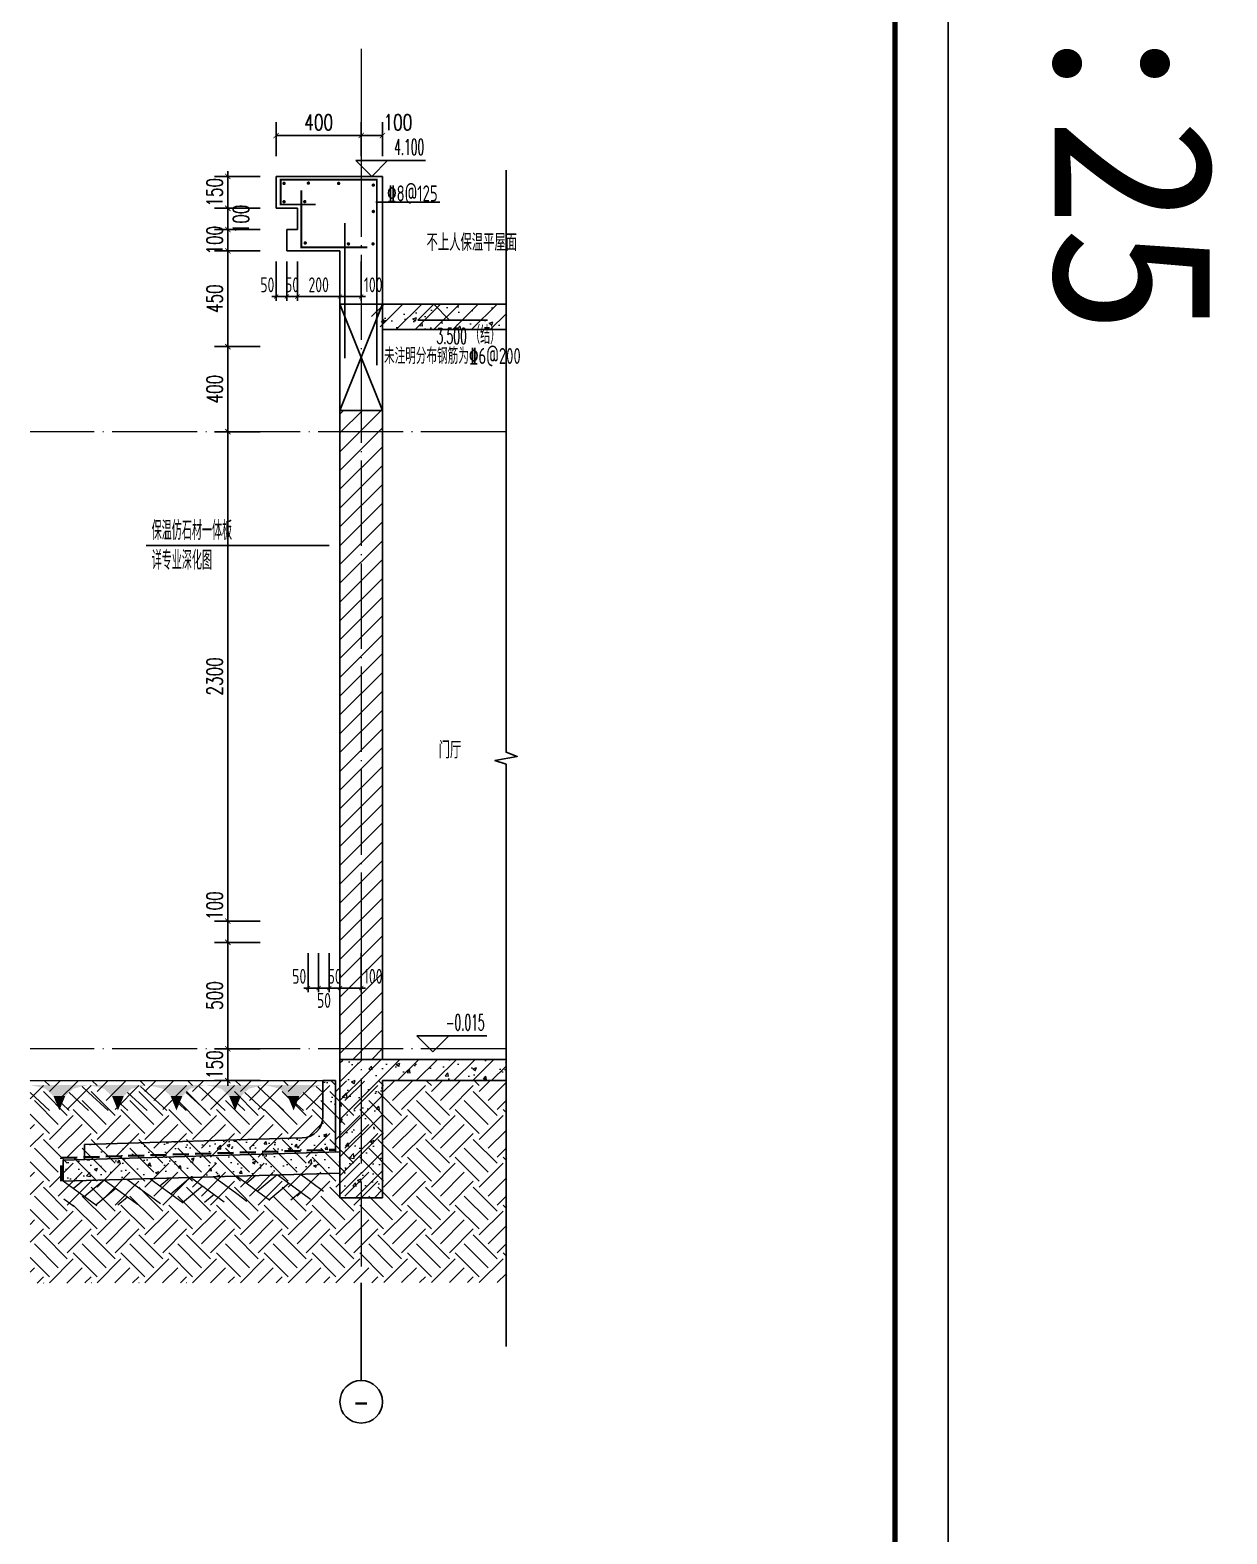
# Model space of a CAD drawing. Extents: x -668857 to 143095, y -247466 to 228182.
# Drawn here: x 137469 to 143095, y 162343 to 169411 of the extents above; entities that cross this region are included whole.
import ezdxf
from ezdxf.enums import TextEntityAlignment as Align

# ---------------------------------------------------------------- set-up
doc = ezdxf.new("R2010")
doc.units = 0
doc.header["$LTSCALE"] = 1000
doc.linetypes.add('DASH', pattern=[0.35, 0.25, -0.1])
doc.linetypes.add('DOTE', pattern=[2.42, 2, -0.2, 0.02, -0.2])
doc.layers.get('0').update_dxf_attribs({"linetype": 'CONTINUOUS'})
doc.layers.get('DEFPOINTS').update_dxf_attribs({"linetype": 'CONTINUOUS'})
for name, color, linetype in [('A-AXIS_TEXT', 7, 'CONTINUOUS'), ('AXIS', 3, 'CONTINUOUS'), ('COLUMN', 4, 'CONTINUOUS'), ('DIM', 2, 'CONTINUOUS'), ('DIM_ELEV', 3, 'CONTINUOUS'), ('DIM_IDEN', 67, 'CONTINUOUS'), ('DIM_SYMB', 3, 'CONTINUOUS'), ('PUB_DIM', 3, 'CONTINUOUS'), ('PUB_TEXT', 2, 'CONTINUOUS'), ('REIN', 6, 'CONTINUOUS'), ('S-大样-砼线', 7, 'CONTINUOUS'), ('S-引出线', 40, 'CONTINUOUS'), ('TEXT', 2, 'CONTINUOUS'), ('WALL', 5, 'CONTINUOUS'), ('yichutu', 7, 'CONTINUOUS')]:
    doc.layers.add(name, color=color, linetype=linetype)
for name, color, linetype, lineweight in [('AXIS_TEXT', 7, 'CONTINUOUS', 20), ('DOTE', 19, 'DOTE', 9), ('PUB_HATCH', 8, 'CONTINUOUS', 9), ('图框', 9, 'CONTINUOUS', 18), ('填充', 251, 'CONTINUOUS', 5), ('立面-中轮廓线', 30, 'CONTINUOUS', 35), ('粉刷', 251, 'CONTINUOUS', 9)]:
    doc.layers.add(name, color=color, linetype=linetype, lineweight=lineweight)
doc.styles.add('_TCH_AXIS', font='COMPLEX', dxfattribs={"bigfont": 'GBCBIG'})
doc.styles.add('_TCH_DIM', font='SIMPLEX.shx', dxfattribs={"width": 0.7, "bigfont": 'GBCBIG.shx'})
doc.styles.add('_TCH_DIM_T3', font='SIMPLEX', dxfattribs={"width": 0.705882, "bigfont": 'GBCBIG'})
doc.styles.add('_TCH_LABEL', font='simhei.ttf')
doc.styles.add('COMPLEX', font='COMPLEX')
doc.styles.add('DIM_FONT_T3', font='SIMPLEX', dxfattribs={"width": 0.705882, "bigfont": 'GBCBIG'})
doc.styles.add('TSSD_DIMENSION', font='Tssdeng.shx', dxfattribs={"width": 0.7, "bigfont": 'tssdchn.shx'})
doc.styles.add('TSSD_REIN', font='tssdeng.shx', dxfattribs={"width": 0.7, "height": 300, "bigfont": 'tssdchn.shx'})
doc.dimstyles.new('_TCH_ARCH&&25', dxfattribs={"dimtxt": 74.375, "dimasz": 25, "dimexe": 62.5, "dimexo": 75, "dimgap": 25, "dimtad": 1, "dimdec": 0, "dimzin": 0, "dimdsep": 46, "dimtxsty": '_TCH_DIM_T3', "dimblk": 'ARCHTICK', "dimcen": 0.09, "dimclrt": 7, "dimazin": 0, "dimtfac": 1, "dimtdec": 0, "dimtix": 1, "dimtmove": 2, "dimatfit": 3, "dimldrblk": 'ARCHTICK', "dimfxl": 0, "dimtolj": 1, "dimtzin": 0, "dimarcsym": 0})
doc.dimstyles.new('TSSD_20_20', dxfattribs={"dimtxt": 60, "dimasz": 20, "dimexe": 20, "dimexo": 50, "dimgap": 20, "dimtad": 1, "dimdec": 0, "dimzin": 0, "dimdsep": 46, "dimtxsty": 'TSSD_DIMENSION', "dimblk": 'ARCHTICK', "dimblk1": 'ARCHTICK', "dimblk2": 'ARCHTICK', "dimcen": 0, "dimdle": 20, "dimclrt": 7, "dimadec": 0, "dimazin": 0, "dimtfac": 1, "dimtdec": 0, "dimtix": 1, "dimtmove": 2, "dimatfit": 3, "dimfxl": 0, "dimtolj": 1, "dimtzin": 0, "dimarcsym": 0})
pattern_1 = [(50, (28072.99, 249033.25), (143.452037, -12.550427), [15, -165]), (355, (28072.99, 249033.25), (-27.750267, 150.438427), [12, -132]), (100.4514, (28084.94, 249032.2), (115.701876, 137.88791), [12.74804, -140.22842]), (46.1842, (28072.99, 249073.25), (213.44821, -33.1038), [22.5, -247.5]), (96.6356, (28090.77, 249070.5), (186.93254, 194.82357), [19.12206, -210.3426]), (351.1842, (28072.99, 249073.25), (186.93239, 194.82372), [18, -198]), (21, (28092.99, 249063.25), (119.38141, -80.52378), [15, -165]), (326, (28092.99, 249063.25), (48.663066, 145.03001), [12, -132]), (71.4514, (28102.93, 249056.54), (168.044526, 64.5061), [12.74804, -140.22842]), (37.5, (28072.986, 249033.25), (2.431971, 66.578771), [0, -130.4, 0, -134, 0, -132.5]), (7.5, (28072.986, 249033.25), (52.613907, 78.882342), [0, -76.4, 0, -127.4, 0, -50.5]), (327.5, (28028.386, 249033.25), (106.764487, -4.510974), [0, -50, 0, -156, 0, -207]), (317.5, (28008.39, 249033.25), (116.637234, 20.020996), [0, -65, 0, -103.6, 0, -147])]
pattern_2 = [(45, (-956095.346, 321026.26), (-44.194174, 44.194174), []), (50, (-956095.35, 321026.26), (179.315046, -15.688034), [18.75, -206.25]), (355, (-956095.35, 321026.26), (-34.687833, 188.048033), [15, -165]), (100.4514, (-956080.4, 321024.95), (144.627345, 172.359886), [15.935047, -175.285528]), (46.1842, (-956095.35, 321076.26), (266.81026, -41.379754), [28.125, -309.375]), (96.6356, (-956073.1, 321072.8), (233.665676, 243.52947), [23.90257, -262.92825]), (351.1842, (-956095.35, 321076.26), (233.665486, 243.52965), [22.5, -247.5]), (21, (-956070.35, 321063.76), (149.226763, -100.654723), [18.75, -206.25]), (326, (-956070.35, 321063.76), (60.828833, 181.28751), [15, -165]), (71.4514, (-956057.91, 321055.37), (210.055657, 80.632624), [15.935047, -175.285528]), (37.5, (-956095.346, 321026.26), (3.039964, 83.2234635), [0, -163, 0, -167.5, 0, -165.625]), (7.5, (-956095.35, 321026.26), (65.7673844, 98.602928), [0, -95.5, 0, -159.25, 0, -63.125]), (327.5, (-956151.096, 321026.26), (133.455609, -5.638718), [0, -62.5, 0, -195, 0, -258.75]), (317.5, (-956176.1, 321026.26), (145.796542, 25.026246), [0, -81.25, 0, -129.5, 0, -183.75])]

# ---------------------------------------------------------------- blocks, each defined once
blk = doc.blocks.new('GFDDDDRG')
at = {"layer": '图框'}
blk.add_lwpolyline([(923310, -107437), (923310, -159999), (893610, -159999), (893610, -107437)], close=True, dxfattribs=at)
blk.add_lwpolyline([(923310, -107437), (923310, -159999), (893610, -159999), (893610, -107437)], close=True, dxfattribs=at)
at = {"layer": '图框', "const_width": 50}
blk.add_lwpolyline([(894110, -159499), (922810, -159499), (922810, -108687), (894110, -108687)], close=True, dxfattribs=at)
blk = doc.blocks.new('yct-1051-594-26275-14850-25-1002.0')
at = {"layer": 'yichutu', "color": 7}
blk.add_lwpolyline([(0, 0), (0, 14850), (26275, 14850), (26275, 0)], close=True, dxfattribs=at)
at = {"layer": 'yichutu', "color": 7, "style": '_TCH_LABEL'}
blk.add_text('A1+1/4 1:25', height=750, dxfattribs=at).set_placement((0, 15350))
blk = doc.blocks.new('$LINEPAT$素土夯实')
at = {"color": 0}
for p, q in [((0, -210), (210, 0)), ((120, -300), (420, 0)), ((420, 0), (608, -188)), ((495, -300), (795, 0)), ((615, 0), (705, -90)), ((315, -105), (502, -293)), ((210, -210), (300, -300)), ((705, -300), (795, -210))]:
    blk.add_line(p, q, dxfattribs=at)
blk = doc.blocks.new('$LinePat$自然土壤')
at = {"color": 0}
for p, q in [((0, -90), (71, -19)), ((0, -300), (211, -89)), ((420, -300), (630, -90)), ((210, -300), (286, -224))]:
    blk.add_line(p, q, dxfattribs=at)
for points in [[(0, 0), (630, 0), (168, -45), (462, -45)], [(168, -45), (462, -45), (252, -132), (378, -132)], [(252, -132), (378, -132), (315, -300)]]:
    blk.add_solid(points, dxfattribs=at)
blk = doc.blocks.new('sanshui')
at = {"layer": '粉刷'}
h = blk.add_hatch(dxfattribs=at)
h.set_pattern_fill('混凝土', color=256, scale=20)
h.set_pattern_definition(pattern_1)
edge = h.paths.add_edge_path()
edge.add_line((346317.8, 427329.6), (346257.8, 427329.6))
edge.add_line((346257.8, 427329.6), (346257.8, 427160.3))
edge.add_arc((346157.8, 427160.3), 100, 271.71836, 360, ccw=False)
edge.add_line((346160.8, 427060.3), (345137.8, 427029.6))
edge.add_line((345137.8, 427029.6), (345137.8, 426969.6))
edge.add_line((345137.8, 426969.6), (346317.8, 427005))
edge.add_line((346317.8, 427005), (346317.8, 427329.6))
h = blk.add_hatch(dxfattribs=at)
h.set_pattern_fill('混凝土', color=256, scale=20)
h.set_pattern_definition(pattern_1)
h.paths.add_polyline_path([(346337.8, 426895.6), (346337.8, 426995.6), (345037.8, 426956.6), (345037.8, 426856.6)])
at = {"layer": 'COLUMN'}
for p, q in [((346257.8, 427329.6), (346317.8, 427329.6)), ((346257.8, 427160.3), (346257.8, 427329.6)), ((346317.8, 426995), (346317.8, 427329.6)), ((346160.8, 427060.3), (345137.8, 427029.6)), ((346338.1, 426995.6), (345037.8, 426956.6)), ((345137.8, 426959.6), (345137.8, 427029.6)), ((345037.8, 426856.6), (345037.8, 426956.6)), ((346338.1, 426895.6), (345037.8, 426856.6))]:
    blk.add_line(p, q, dxfattribs=at)
blk.add_arc((346157.8, 427160.3), 100, 271.71836, 0, dxfattribs=at)
at = {"layer": '立面-中轮廓线', "linetype": 'DASH', "ltscale": 0.3}
blk.add_lwpolyline([(345027.8, 426856.6), (345027.8, 426966.3), (346317.8, 427005)], dxfattribs=at)
at = {"layer": '粉刷'}
blk.add_line((344881.5, 427329.6), (346257.8, 427329.6), dxfattribs=at)
at = {"layer": '粉刷', "yscale": 0.4, "zscale": 0.4}
for name, p, xscale, rotation in [('$LinePat$自然土壤', (345156.8, 427309.6), -0.4369306507241237, 359.9999999999903), ('$LinePat$自然土壤', (345432, 427309.6), -0.4369306507241237, 359.9999999999903), ('$LinePat$自然土壤', (345707.3, 427309.6), -0.4369306507241237, 359.9999999999903), ('$LinePat$自然土壤', (345982.6, 427309.6), -0.4369306507241237, 359.9999999999903), ('$LinePat$自然土壤', (346257.8, 427309.6), -0.4369306507241237, 359.9999999999903), ('$LINEPAT$素土夯实', (345444.5, 426868.8), -0.5117605352322558, 1.718358001643932), ('$LINEPAT$素土夯实', (345851.2, 426881), -0.5117605352322558, 1.718358001643932), ('$LINEPAT$素土夯实', (346257.8, 426893.2), -0.5117605352322558, 1.718358001643932)]:
    blk.add_blockref(name, p, dxfattribs=dict(at, xscale=xscale, rotation=rotation))
blk = doc.blocks.new('_ArchTick')
at = {"color": 0, "linetype": 'ByBlock', "const_width": 0.15}
blk.add_lwpolyline([(-0.5, -0.5), (0.5, 0.5)], dxfattribs=at)
blk = doc.blocks.new('*D2198')
at = {"layer": 'DEFPOINTS', "color": 0}
for p in [(138776, 165123.7), (138826, 165123.7), (138826, 164909.1)]:
    blk.add_point(p, dxfattribs=at)
at = {"layer": 'DIM', "color": 0, "lineweight": -2}
for p, q in [((138776, 165073.7), (138776, 164889.1)), ((138826, 165073.7), (138826, 164889.1)), ((138756, 164909.1), (138846, 164909.1))]:
    blk.add_line(p, q, dxfattribs=at)
at = {"layer": 'DIM', "color": 0, "lineweight": -2, "xscale": 20, "yscale": 20, "zscale": 20, "rotation": 180}
blk.add_blockref('_ArchTick', (138776, 164909.1), dxfattribs=at)
at = {"layer": 'DIM', "color": 0, "lineweight": -2, "xscale": 20, "yscale": 20, "zscale": 20}
blk.add_blockref('_ArchTick', (138826, 164909.1), dxfattribs=at)
at = {"layer": 'DIM', "color": 7, "insert": (138734.6, 164964.1), "char_height": 70, "attachment_point": 5, "style": 'TSSD_DIMENSION'}
blk.add_mtext('\\A1;50', dxfattribs=at)
blk = doc.blocks.new('*D2199')
at = {"layer": 'DEFPOINTS', "color": 0}
for p in [(138826, 165123.7), (138876, 165123.7), (138876, 164909.1)]:
    blk.add_point(p, dxfattribs=at)
at = {"layer": 'DIM', "color": 0, "lineweight": -2}
for p, q in [((138826, 165073.7), (138826, 164889.1)), ((138876, 165073.7), (138876, 164889.1)), ((138806, 164909.1), (138896, 164909.1))]:
    blk.add_line(p, q, dxfattribs=at)
at = {"layer": 'DIM', "color": 0, "lineweight": -2, "xscale": 20, "yscale": 20, "zscale": 20, "rotation": 180}
blk.add_blockref('_ArchTick', (138826, 164909.1), dxfattribs=at)
at = {"layer": 'DIM', "color": 0, "lineweight": -2, "xscale": 20, "yscale": 20, "zscale": 20}
blk.add_blockref('_ArchTick', (138876, 164909.1), dxfattribs=at)
at = {"layer": 'DIM', "color": 7, "insert": (138851, 164850.8), "char_height": 70, "attachment_point": 5, "style": 'TSSD_DIMENSION'}
blk.add_mtext('\\A1;50', dxfattribs=at)
blk = doc.blocks.new('*D2200')
at = {"layer": 'DEFPOINTS', "color": 0}
for p in [(138876, 165123.7), (138926.1, 165123.7), (138926.1, 164909.1)]:
    blk.add_point(p, dxfattribs=at)
at = {"layer": 'DIM', "color": 0, "lineweight": -2}
for p, q in [((138876, 165073.7), (138876, 164889.1)), ((138926.1, 165073.7), (138926.1, 164889.1)), ((138876, 164909.1), (138856, 164909.1)), ((138876, 164909.1), (138926.1, 164909.1)), ((138926.1, 164909.1), (138946.1, 164909.1))]:
    blk.add_line(p, q, dxfattribs=at)
at = {"layer": 'DIM', "color": 0, "lineweight": -2, "xscale": 20, "yscale": 20, "zscale": 20}
blk.add_blockref('_ArchTick', (138876, 164909.1), dxfattribs=at)
at = {"layer": 'DIM', "color": 0, "lineweight": -2, "xscale": 20, "yscale": 20, "zscale": 20, "rotation": 180}
blk.add_blockref('_ArchTick', (138926.1, 164909.1), dxfattribs=at)
at = {"layer": 'DIM', "color": 7, "insert": (138901.1, 164964.1), "char_height": 70, "attachment_point": 5, "style": 'TSSD_DIMENSION'}
blk.add_mtext('\\A1;50', dxfattribs=at)
blk = doc.blocks.new('*D2201')
at = {"layer": 'DEFPOINTS', "color": 0}
for p in [(138926.1, 165123.7), (139026.1, 165123.7), (139026.1, 164909.1)]:
    blk.add_point(p, dxfattribs=at)
at = {"layer": 'DIM', "color": 0, "lineweight": -2}
for p, q in [((138926.1, 165073.7), (138926.1, 164889.1)), ((139026.1, 165073.7), (139026.1, 164889.1)), ((138906.1, 164909.1), (139046.1, 164909.1))]:
    blk.add_line(p, q, dxfattribs=at)
at = {"layer": 'DIM', "color": 0, "lineweight": -2, "xscale": 20, "yscale": 20, "zscale": 20, "rotation": 180}
blk.add_blockref('_ArchTick', (138926.1, 164909.1), dxfattribs=at)
at = {"layer": 'DIM', "color": 0, "lineweight": -2, "xscale": 20, "yscale": 20, "zscale": 20}
blk.add_blockref('_ArchTick', (139026.1, 164909.1), dxfattribs=at)
at = {"layer": 'DIM', "color": 7, "insert": (139082.5, 164964.1), "char_height": 70, "attachment_point": 5, "style": 'TSSD_DIMENSION'}
blk.add_mtext('\\A1;100', dxfattribs=at)
blk = doc.blocks.new('*D2202')
at = {"layer": 'DEFPOINTS', "color": 0}
for p in [(138399, 164623.7), (138626, 164623.7), (138626, 164473.7)]:
    blk.add_point(p, dxfattribs=at)
at = {"layer": 'PUB_DIM', "color": 0, "lineweight": -2}
for p, q in [((138551, 164623.7), (138336.5, 164623.7)), ((138399, 164623.7), (138399, 164648.7)), ((138399, 164473.7), (138399, 164623.7)), ((138551, 164473.7), (138336.5, 164473.7)), ((138399, 164473.7), (138399, 164448.7))]:
    blk.add_line(p, q, dxfattribs=at)
at = {"layer": 'PUB_DIM', "color": 0, "lineweight": -2, "xscale": 25, "yscale": 25, "zscale": 25}
for p, rotation in [((138399, 164623.7), 270), ((138399, 164473.7), 90)]:
    blk.add_blockref('_ArchTick', p, dxfattribs=dict(at, rotation=rotation))
at = {"layer": 'PUB_DIM', "color": 7, "insert": (138336.8, 164548.7), "char_height": 74.38, "attachment_point": 5, "rotation": 90, "style": '_TCH_DIM_T3'}
blk.add_mtext('\\A1;150', dxfattribs=at)
blk = doc.blocks.new('*D2203')
at = {"layer": 'DEFPOINTS', "color": 0}
for p in [(138399, 165123.7), (138626, 165123.7), (138626, 164623.7)]:
    blk.add_point(p, dxfattribs=at)
at = {"layer": 'PUB_DIM', "color": 0, "lineweight": -2}
for p, q in [((138551, 165123.7), (138336.5, 165123.7)), ((138399, 164623.7), (138399, 165123.7)), ((138551, 164623.7), (138336.5, 164623.7))]:
    blk.add_line(p, q, dxfattribs=at)
at = {"layer": 'PUB_DIM', "color": 0, "lineweight": -2, "xscale": 25, "yscale": 25, "zscale": 25}
for p, rotation in [((138399, 165123.7), 90), ((138399, 164623.7), 270)]:
    blk.add_blockref('_ArchTick', p, dxfattribs=dict(at, rotation=rotation))
at = {"layer": 'PUB_DIM', "color": 7, "insert": (138336.8, 164873.7), "char_height": 74.38, "attachment_point": 5, "rotation": 90, "style": '_TCH_DIM_T3'}
blk.add_mtext('\\A1;500', dxfattribs=at)
blk = doc.blocks.new('*D2204')
at = {"layer": 'DEFPOINTS', "color": 0}
for p in [(138399, 165223.6), (138626, 165223.6), (138626, 165123.7)]:
    blk.add_point(p, dxfattribs=at)
at = {"layer": 'PUB_DIM', "color": 0, "lineweight": -2}
for p, q in [((138551, 165223.6), (138336.5, 165223.6)), ((138399, 165123.7), (138399, 165223.6)), ((138551, 165123.7), (138336.5, 165123.7))]:
    blk.add_line(p, q, dxfattribs=at)
at = {"layer": 'PUB_DIM', "color": 0, "lineweight": -2, "xscale": 25, "yscale": 25, "zscale": 25}
for p, rotation in [((138399, 165223.6), 90), ((138399, 165123.7), 270)]:
    blk.add_blockref('_ArchTick', p, dxfattribs=dict(at, rotation=rotation))
at = {"layer": 'PUB_DIM', "color": 7, "insert": (138336.8, 165296), "char_height": 74.38, "attachment_point": 5, "rotation": 90, "style": '_TCH_DIM_T3'}
blk.add_mtext('\\A1;100', dxfattribs=at)
blk = doc.blocks.new('*D2205')
at = {"layer": 'DEFPOINTS', "color": 0}
for p in [(138399, 167523.7), (138626, 167523.7), (138626, 165223.6)]:
    blk.add_point(p, dxfattribs=at)
at = {"layer": 'PUB_DIM', "color": 0, "lineweight": -2}
for p, q in [((138551, 167523.7), (138336.5, 167523.7)), ((138399, 165223.6), (138399, 167523.7)), ((138551, 165223.6), (138336.5, 165223.6))]:
    blk.add_line(p, q, dxfattribs=at)
at = {"layer": 'PUB_DIM', "color": 0, "lineweight": -2, "xscale": 25, "yscale": 25, "zscale": 25}
for p, rotation in [((138399, 167523.7), 90), ((138399, 165223.6), 270)]:
    blk.add_blockref('_ArchTick', p, dxfattribs=dict(at, rotation=rotation))
at = {"layer": 'PUB_DIM', "color": 7, "insert": (138336.8, 166373.6), "char_height": 74.38, "attachment_point": 5, "rotation": 90, "style": '_TCH_DIM_T3'}
blk.add_mtext('\\A1;2300', dxfattribs=at)
blk = doc.blocks.new('*D2206')
at = {"layer": 'DEFPOINTS', "color": 0}
for p in [(138399, 167923.7), (138626, 167923.7), (138626, 167523.7)]:
    blk.add_point(p, dxfattribs=at)
at = {"layer": 'PUB_DIM', "color": 0, "lineweight": -2}
for p, q in [((138551, 167923.7), (138336.5, 167923.7)), ((138399, 167523.7), (138399, 167923.7)), ((138551, 167523.7), (138336.5, 167523.7))]:
    blk.add_line(p, q, dxfattribs=at)
at = {"layer": 'PUB_DIM', "color": 0, "lineweight": -2, "xscale": 25, "yscale": 25, "zscale": 25}
for p, rotation in [((138399, 167923.7), 90), ((138399, 167523.7), 270)]:
    blk.add_blockref('_ArchTick', p, dxfattribs=dict(at, rotation=rotation))
at = {"layer": 'PUB_DIM', "color": 7, "insert": (138336.8, 167723.7), "char_height": 74.38, "attachment_point": 5, "rotation": 90, "style": '_TCH_DIM_T3'}
blk.add_mtext('\\A1;400', dxfattribs=at)
blk = doc.blocks.new('*D2207')
at = {"layer": 'DEFPOINTS', "color": 0}
for p in [(138399, 168373.7), (138626, 168373.7), (138626, 167923.7)]:
    blk.add_point(p, dxfattribs=at)
at = {"layer": 'PUB_DIM', "color": 0, "lineweight": -2}
for p, q in [((138551, 168373.7), (138336.5, 168373.7)), ((138399, 167923.7), (138399, 168373.7)), ((138551, 167923.7), (138336.5, 167923.7))]:
    blk.add_line(p, q, dxfattribs=at)
at = {"layer": 'PUB_DIM', "color": 0, "lineweight": -2, "xscale": 25, "yscale": 25, "zscale": 25}
for p, rotation in [((138399, 168373.7), 90), ((138399, 167923.7), 270)]:
    blk.add_blockref('_ArchTick', p, dxfattribs=dict(at, rotation=rotation))
at = {"layer": 'PUB_DIM', "color": 7, "insert": (138336.8, 168148.7), "char_height": 74.38, "attachment_point": 5, "rotation": 90, "style": '_TCH_DIM_T3'}
blk.add_mtext('\\A1;450', dxfattribs=at)
blk = doc.blocks.new('*D2208')
at = {"layer": 'DEFPOINTS', "color": 0}
for p in [(138399, 168473.7), (138626, 168473.7), (138626, 168373.7)]:
    blk.add_point(p, dxfattribs=at)
at = {"layer": 'PUB_DIM', "color": 0, "lineweight": -2}
for p, q in [((138551, 168473.7), (138336.5, 168473.7)), ((138399, 168473.7), (138399, 168498.7)), ((138399, 168373.7), (138399, 168473.7)), ((138551, 168373.7), (138336.5, 168373.7)), ((138399, 168373.7), (138399, 168348.7))]:
    blk.add_line(p, q, dxfattribs=at)
at = {"layer": 'PUB_DIM', "color": 0, "lineweight": -2, "xscale": 25, "yscale": 25, "zscale": 25}
for p, rotation in [((138399, 168473.7), 270), ((138399, 168373.7), 90)]:
    blk.add_blockref('_ArchTick', p, dxfattribs=dict(at, rotation=rotation))
at = {"layer": 'PUB_DIM', "color": 7, "insert": (138336.8, 168423.7), "char_height": 74.38, "attachment_point": 5, "rotation": 90, "style": '_TCH_DIM_T3'}
blk.add_mtext('\\A1;100', dxfattribs=at)
blk = doc.blocks.new('*D2209')
at = {"layer": 'DEFPOINTS', "color": 0}
for p in [(138399, 168573.7), (138626, 168573.7), (138626, 168473.7)]:
    blk.add_point(p, dxfattribs=at)
at = {"layer": 'PUB_DIM', "color": 0, "lineweight": -2}
for p, q in [((138551, 168573.7), (138336.5, 168573.7)), ((138399, 168473.7), (138399, 168573.7)), ((138551, 168473.7), (138336.5, 168473.7))]:
    blk.add_line(p, q, dxfattribs=at)
at = {"layer": 'PUB_DIM', "color": 0, "lineweight": -2, "xscale": 25, "yscale": 25, "zscale": 25}
for p, rotation in [((138399, 168573.7), 90), ((138399, 168473.7), 270)]:
    blk.add_blockref('_ArchTick', p, dxfattribs=dict(at, rotation=rotation))
at = {"layer": 'PUB_DIM', "color": 7, "insert": (138461, 168523.7), "char_height": 74.38, "attachment_point": 5, "rotation": 90, "style": '_TCH_DIM_T3'}
blk.add_mtext('\\A1;100', dxfattribs=at)
blk = doc.blocks.new('*D2210')
at = {"layer": 'DEFPOINTS', "color": 0}
for p in [(138399, 168723.7), (138626, 168723.7), (138626, 168573.7)]:
    blk.add_point(p, dxfattribs=at)
at = {"layer": 'PUB_DIM', "color": 0, "lineweight": -2}
for p, q in [((138551, 168723.7), (138336.5, 168723.7)), ((138399, 168723.7), (138399, 168748.7)), ((138399, 168573.7), (138399, 168723.7)), ((138551, 168573.7), (138336.5, 168573.7)), ((138399, 168573.7), (138399, 168548.7))]:
    blk.add_line(p, q, dxfattribs=at)
at = {"layer": 'PUB_DIM', "color": 0, "lineweight": -2, "xscale": 25, "yscale": 25, "zscale": 25}
for p, rotation in [((138399, 168723.7), 270), ((138399, 168573.7), 90)]:
    blk.add_blockref('_ArchTick', p, dxfattribs=dict(at, rotation=rotation))
at = {"layer": 'PUB_DIM', "color": 7, "insert": (138336.8, 168648.7), "char_height": 74.38, "attachment_point": 5, "rotation": 90, "style": '_TCH_DIM_T3'}
blk.add_mtext('\\A1;150', dxfattribs=at)
blk = doc.blocks.new('*D2211')
at = {"layer": 'DEFPOINTS', "color": 0}
for p in [(138626, 168373.7), (138676.1, 168373.7), (138676.1, 168159.2)]:
    blk.add_point(p, dxfattribs=at)
at = {"layer": 'DIM', "color": 0, "lineweight": -2}
for p, q in [((138626, 168323.7), (138626, 168139.2)), ((138676.1, 168323.7), (138676.1, 168139.2)), ((138606, 168159.2), (138696.1, 168159.2))]:
    blk.add_line(p, q, dxfattribs=at)
at = {"layer": 'DIM', "color": 0, "lineweight": -2, "xscale": 20, "yscale": 20, "zscale": 20, "rotation": 180}
blk.add_blockref('_ArchTick', (138626, 168159.2), dxfattribs=at)
at = {"layer": 'DIM', "color": 0, "lineweight": -2, "xscale": 20, "yscale": 20, "zscale": 20}
blk.add_blockref('_ArchTick', (138676.1, 168159.2), dxfattribs=at)
at = {"layer": 'DIM', "color": 7, "insert": (138584.7, 168214.2), "char_height": 70, "attachment_point": 5, "style": 'TSSD_DIMENSION'}
blk.add_mtext('\\A1;50', dxfattribs=at)
blk = doc.blocks.new('*D2212')
at = {"layer": 'DEFPOINTS', "color": 0}
for p in [(138676.1, 168373.7), (138726.1, 168373.7), (138726.1, 168159.2)]:
    blk.add_point(p, dxfattribs=at)
at = {"layer": 'DIM', "color": 0, "lineweight": -2}
for p, q in [((138676.1, 168323.7), (138676.1, 168139.2)), ((138726.1, 168323.7), (138726.1, 168139.2)), ((138676.1, 168159.2), (138656.1, 168159.2)), ((138676.1, 168159.2), (138726.1, 168159.2)), ((138726.1, 168159.2), (138746.1, 168159.2))]:
    blk.add_line(p, q, dxfattribs=at)
at = {"layer": 'DIM', "color": 0, "lineweight": -2, "xscale": 20, "yscale": 20, "zscale": 20}
blk.add_blockref('_ArchTick', (138676.1, 168159.2), dxfattribs=at)
at = {"layer": 'DIM', "color": 0, "lineweight": -2, "xscale": 20, "yscale": 20, "zscale": 20, "rotation": 180}
blk.add_blockref('_ArchTick', (138726.1, 168159.2), dxfattribs=at)
at = {"layer": 'DIM', "color": 7, "insert": (138701.1, 168214.2), "char_height": 70, "attachment_point": 5, "style": 'TSSD_DIMENSION'}
blk.add_mtext('\\A1;50', dxfattribs=at)
blk = doc.blocks.new('*D2213')
at = {"layer": 'DEFPOINTS', "color": 0}
for p in [(138726.1, 168373.7), (138926.1, 168373.7), (138926.1, 168159.2)]:
    blk.add_point(p, dxfattribs=at)
at = {"layer": 'DIM', "color": 0, "lineweight": -2}
for p, q in [((138726.1, 168323.7), (138726.1, 168139.2)), ((138926.1, 168323.7), (138926.1, 168139.2)), ((138706.1, 168159.2), (138946.1, 168159.2))]:
    blk.add_line(p, q, dxfattribs=at)
at = {"layer": 'DIM', "color": 0, "lineweight": -2, "xscale": 20, "yscale": 20, "zscale": 20, "rotation": 180}
blk.add_blockref('_ArchTick', (138726.1, 168159.2), dxfattribs=at)
at = {"layer": 'DIM', "color": 0, "lineweight": -2, "xscale": 20, "yscale": 20, "zscale": 20}
blk.add_blockref('_ArchTick', (138926.1, 168159.2), dxfattribs=at)
at = {"layer": 'DIM', "color": 7, "insert": (138826.1, 168214.2), "char_height": 70, "attachment_point": 5, "style": 'TSSD_DIMENSION'}
blk.add_mtext('\\A1;200', dxfattribs=at)
blk = doc.blocks.new('*D2214')
at = {"layer": 'DEFPOINTS', "color": 0}
for p in [(138926.1, 168373.7), (139026.1, 168373.7), (139026.1, 168159.2)]:
    blk.add_point(p, dxfattribs=at)
at = {"layer": 'DIM', "color": 0, "lineweight": -2}
for p, q in [((138926.1, 168323.7), (138926.1, 168139.2)), ((139026.1, 168323.7), (139026.1, 168139.2)), ((138906.1, 168159.2), (139046.1, 168159.2))]:
    blk.add_line(p, q, dxfattribs=at)
at = {"layer": 'DIM', "color": 0, "lineweight": -2, "xscale": 20, "yscale": 20, "zscale": 20, "rotation": 180}
blk.add_blockref('_ArchTick', (138926.1, 168159.2), dxfattribs=at)
at = {"layer": 'DIM', "color": 0, "lineweight": -2, "xscale": 20, "yscale": 20, "zscale": 20}
blk.add_blockref('_ArchTick', (139026.1, 168159.2), dxfattribs=at)
at = {"layer": 'DIM', "color": 7, "insert": (139082.5, 168214.2), "char_height": 70, "attachment_point": 5, "style": 'TSSD_DIMENSION'}
blk.add_mtext('\\A1;100', dxfattribs=at)
blk = doc.blocks.new('*D2215')
at = {"layer": 'DEFPOINTS', "color": 0}
for p in [(139026.1, 168915.8), (138626, 168743.7), (139026.1, 168743.7)]:
    blk.add_point(p, dxfattribs=at)
at = {"layer": 'PUB_DIM', "color": 0, "lineweight": -2}
for p, q in [((138626, 168818.7), (138626, 168978.3)), ((139026.1, 168818.7), (139026.1, 168978.3)), ((138626, 168915.8), (139026.1, 168915.8))]:
    blk.add_line(p, q, dxfattribs=at)
at = {"layer": 'PUB_DIM', "color": 0, "lineweight": -2, "xscale": 25, "yscale": 25, "zscale": 25, "rotation": 180}
blk.add_blockref('_ArchTick', (138626, 168915.8), dxfattribs=at)
at = {"layer": 'PUB_DIM', "color": 0, "lineweight": -2, "xscale": 25, "yscale": 25, "zscale": 25}
blk.add_blockref('_ArchTick', (139026.1, 168915.8), dxfattribs=at)
at = {"layer": 'PUB_DIM', "color": 7, "insert": (138826.1, 168978), "char_height": 74.38, "attachment_point": 5, "style": '_TCH_DIM_T3'}
blk.add_mtext('\\A1;400', dxfattribs=at)
blk = doc.blocks.new('*D2216')
at = {"layer": 'DEFPOINTS', "color": 0}
for p in [(139125.9, 168915.8), (139026.1, 168743.7), (139125.9, 168743.7)]:
    blk.add_point(p, dxfattribs=at)
at = {"layer": 'PUB_DIM', "color": 0, "lineweight": -2}
for p, q in [((139026.1, 168818.7), (139026.1, 168978.3)), ((139125.9, 168818.7), (139125.9, 168978.3)), ((139026.1, 168915.8), (139125.9, 168915.8))]:
    blk.add_line(p, q, dxfattribs=at)
at = {"layer": 'PUB_DIM', "color": 0, "lineweight": -2, "xscale": 25, "yscale": 25, "zscale": 25, "rotation": 180}
blk.add_blockref('_ArchTick', (139026.1, 168915.8), dxfattribs=at)
at = {"layer": 'PUB_DIM', "color": 0, "lineweight": -2, "xscale": 25, "yscale": 25, "zscale": 25}
blk.add_blockref('_ArchTick', (139125.9, 168915.8), dxfattribs=at)
at = {"layer": 'PUB_DIM', "color": 7, "insert": (139198.4, 168978), "char_height": 74.38, "attachment_point": 5, "style": '_TCH_DIM_T3'}
blk.add_mtext('\\A1;100', dxfattribs=at)
blk = doc.blocks.new('*D2217')
at = {"layer": 'DEFPOINTS', "color": 0}
for p in [(137169.5, 164623.7), (137469.5, 164623.7), (137469.5, 164473.7)]:
    blk.add_point(p, dxfattribs=at)
at = {"layer": 'PUB_DIM', "color": 0, "lineweight": -2}
for p, q in [((137394.5, 164623.7), (137107, 164623.7)), ((137169.5, 164623.7), (137169.5, 164648.7)), ((137169.5, 164473.7), (137169.5, 164623.7)), ((137394.5, 164473.7), (137107, 164473.7)), ((137169.5, 164473.7), (137169.5, 164448.7))]:
    blk.add_line(p, q, dxfattribs=at)
at = {"layer": 'PUB_DIM', "color": 0, "lineweight": -2, "xscale": 25, "yscale": 25, "zscale": 25}
for p, rotation in [((137169.5, 164623.7), 270), ((137169.5, 164473.7), 90)]:
    blk.add_blockref('_ArchTick', p, dxfattribs=dict(at, rotation=rotation))
at = {"layer": 'PUB_DIM', "color": 7, "insert": (137107.3, 164548.7), "char_height": 74.38, "attachment_point": 5, "rotation": 90, "style": '_TCH_DIM_T3'}
blk.add_mtext('\\A1;150', dxfattribs=at)
blk = doc.blocks.new('*D2218')
at = {"layer": 'DEFPOINTS', "color": 0}
for p in [(137169.5, 167523.7), (137469.5, 167523.7), (137469.5, 164623.7)]:
    blk.add_point(p, dxfattribs=at)
at = {"layer": 'PUB_DIM', "color": 0, "lineweight": -2}
for p, q in [((137394.5, 167523.7), (137107, 167523.7)), ((137169.5, 164623.7), (137169.5, 167523.7)), ((137394.5, 164623.7), (137107, 164623.7))]:
    blk.add_line(p, q, dxfattribs=at)
at = {"layer": 'PUB_DIM', "color": 0, "lineweight": -2, "xscale": 25, "yscale": 25, "zscale": 25}
for p, rotation in [((137169.5, 167523.7), 90), ((137169.5, 164623.7), 270)]:
    blk.add_blockref('_ArchTick', p, dxfattribs=dict(at, rotation=rotation))
at = {"layer": 'PUB_DIM', "color": 7, "insert": (137107.3, 166073.7), "char_height": 74.38, "attachment_point": 5, "rotation": 90, "style": '_TCH_DIM_T3'}
blk.add_mtext('\\A1;2900', dxfattribs=at)
blk = doc.blocks.new('*D2219')
at = {"layer": 'DEFPOINTS', "color": 0}
for p in [(137169.5, 168723.7), (137469.5, 168723.7), (137469.5, 167523.7)]:
    blk.add_point(p, dxfattribs=at)
at = {"layer": 'PUB_DIM', "color": 0, "lineweight": -2}
for p, q in [((137394.5, 168723.7), (137107, 168723.7)), ((137169.5, 167523.7), (137169.5, 168723.7)), ((137394.5, 167523.7), (137107, 167523.7))]:
    blk.add_line(p, q, dxfattribs=at)
at = {"layer": 'PUB_DIM', "color": 0, "lineweight": -2, "xscale": 25, "yscale": 25, "zscale": 25}
for p, rotation in [((137169.5, 168723.7), 90), ((137169.5, 167523.7), 270)]:
    blk.add_blockref('_ArchTick', p, dxfattribs=dict(at, rotation=rotation))
at = {"layer": 'PUB_DIM', "color": 7, "insert": (137107.3, 168123.7), "char_height": 74.38, "attachment_point": 5, "rotation": 90, "style": '_TCH_DIM_T3'}
blk.add_mtext('\\A1;1200', dxfattribs=at)
blk = doc.blocks.new('_AXISO')
blk.add_circle((0, 0), 0.5)
at = {"layer": 'A-AXIS_TEXT', "style": 'COMPLEX', "width": 1.041667}
blk.add_attdef('A', text='', height=0.56, dxfattribs=at).set_placement((-0.25, -0.28), (0.25, -0.28), align=Align.FIT)
blk = doc.blocks.new('A$C657E11A4')
at = {"layer": 'REIN', "const_width": 9}
for points in [[(170.1, 967.8), (4.5, 967.8), (4.5, 1085.2), (457.2, 1085.2), (457.2, 212.4)], [(411.8, 766.6), (102.2, 766.6), (102.2, 1034)], [(306.7, 880.7), (306.7, 245.1)]]:
    blk.add_lwpolyline(points, dxfattribs=at)
at = {"layer": 'REIN', "const_width": 8}
for points in [[(16.9, 1067.1, 1), (24.9, 1067.1, 1)], [(131.5, 1068.5, 1), (139.5, 1068.5, 1)], [(273.4, 1067.1, 1), (281.4, 1067.1, 1)], [(436.6, 1059, 1), (444.6, 1059, 1)], [(16.9, 981.1, 1), (24.9, 981.1, 1)], [(114.4, 981.5, 1), (122.4, 981.5, 1)], [(436.6, 935.1, 1), (444.6, 935.1, 1)], [(116.7, 787.1, 1), (124.7, 787.1, 1)], [(319.8, 782.9, 1), (327.8, 782.9, 1)], [(435.3, 782.9, 1), (443.3, 782.9, 1)]]:
    blk.add_lwpolyline(points, format="xyb", close=True, dxfattribs=at)
at = {"layer": 'S-大样-砼线'}
for p, q in [((283.8, 500), (483.8, 0)), ((483.8, 500), (283.8, 0))]:
    blk.add_line(p, q, dxfattribs=at)
blk.add_lwpolyline([(483.8, 500), (283.8, 500), (283.8, 0), (483.8, 0)], close=True, dxfattribs=at)
at = {"layer": 'S-引出线'}
blk.add_line((453, 978.7), (753.2, 978.7), dxfattribs=at)
at = {"layer": 'TEXT', "style": 'TSSD_REIN', "width": 0.7}
for s, p in [('%%1328@125', (505.1, 982.8)), ('未注明分布钢筋为%%1326@200', (491, 218.6))]:
    blk.add_text(s, height=75, rotation=0, dxfattribs=at).set_placement(p)

msp = doc.modelspace()

# ---------------------------------------------------------------- hatches: boundary and pattern name
at = {"layer": 'PUB_HATCH'}
h = msp.add_hatch(dxfattribs=at)
h.set_pattern_fill('钢筋混凝土', color=256, scale=25, style=0)
h.set_pattern_definition(pattern_2)
h.paths.add_polyline_path([(139059.45, 168083.7), (139126.12, 168003.7), (139707.02, 168003.7), (139707.02, 168123.7), (139126.11, 168123.7)])
h = msp.add_hatch(dxfattribs=at)
h.set_pattern_fill('普通砖', color=256, scale=25, style=0)
h.set_pattern_definition([(45, (-956095.346, 321071.136), (-44.1941915, 44.1941915), [])])
h.paths.add_polyline_path([(139126.1, 167623.7), (138926.1, 167623.7), (138926.09, 164573.9), (139126.09, 164573.9)])
h = msp.add_hatch(dxfattribs=at)
h.set_pattern_fill('钢筋混凝土', color=256, scale=25, style=0)
h.set_pattern_definition(pattern_2)
h.paths.add_polyline_path([(139126.09, 164473.9), (138926.09, 164573.9), (138926.09, 163923.7), (139126.09, 163923.7)])
h = msp.add_hatch(dxfattribs=at)
h.set_pattern_fill('钢筋混凝土', color=256, scale=25, style=0)
h.set_pattern_definition(pattern_2)
h.paths.add_polyline_path([(139707.02, 164573.9), (138926.09, 164573.9), (139126.09, 164473.9), (139707.02, 164473.9)])
at = {"layer": '填充'}
h = msp.add_hatch(dxfattribs=at)
h.set_pattern_fill('EARTH', color=250, scale=50, angle=45, style=0)
h.set_pattern_definition([(45, (-332247.85, 200932.49), (0, 224.506403), [158.75, -158.75]), (45, (-332289.95, 200974.59), (0, 224.506403), [158.75, -158.75]), (45, (-332332.04, 201016.68), (0, 224.506403), [158.75, -158.75]), (135, (-332332.04, 201044.74), (-224.506403, 0), [158.75, -158.75]), (135, (-332289.95, 201086.84), (-224.506403, 0), [158.75, -158.75]), (135, (-332247.85, 201128.93), (-224.506403, 0), [158.75, -158.75])])
edge = h.paths.add_edge_path()
edge.add_line((137469.88, 164473.69), (137469.11, 163522.45))
edge.add_line((137469.49, 163522.45), (139707.02, 163524.94))
edge.add_line((139707.02, 163524.94), (139707.02, 164471.4))
edge.add_line((139707.02, 164471.4), (137469.49, 164473.69))

# ---------------------------------------------------------------- linework, layer by layer
at = {"layer": 'AXIS'}
msp.add_line((139026.09, 163523.72), (139026.09, 163064.32), dxfattribs=at)
at = {"layer": 'DIM_ELEV'}
for p, q in [((139075.21, 168723.75), (139000.21, 168798.75)), ((139000.21, 168798.75), (139328.21, 168798.75)), ((139075.21, 168723.75), (139150.21, 168798.75))]:
    msp.add_line(p, q, dxfattribs=at)
at = {"layer": 'DIM_ELEV', "color": 3}
for p, q in [((139366.74, 168123.7), (139291.74, 168048.7)), ((139366.74, 168123.7), (139441.74, 168048.7)), ((139291.74, 168048.7), (139619.74, 168048.7))]:
    msp.add_line(p, q, dxfattribs=at)
at = {"layer": 'DIM_ELEV', "color": 6}
for p, q in [((139362.97, 164608.7), (139287.97, 164683.7)), ((139287.97, 164683.7), (139615.97, 164683.7)), ((139362.97, 164608.7), (139437.97, 164683.7))]:
    msp.add_line(p, q, dxfattribs=at)
at = {"layer": 'DIM_IDEN'}
for p, q in [((138371.65, 166988.72), (138014.71, 166988.72)), ((138876.1, 166988.72), (138371.65, 166988.72))]:
    msp.add_line(p, q, dxfattribs=at)
at = {"layer": 'DIM_SYMB'}
msp.add_lwpolyline([(139707.02, 168753.74), (139707.02, 166016.84), (139759.52, 165997.73), (139654.52, 165979.22), (139707.02, 165960.59), (139707.02, 163223.7)], dxfattribs=at)
at = {"layer": 'DOTE', "color": 1, "linetype": 'DOTE', "ltscale": 0.2}
for p, q in [((139026.09, 169323.73), (139026.09, 163523.7)), ((139707.02, 167523.7), (137469.46, 167523.7)), ((139707.02, 164623.7), (137469.46, 164623.7))]:
    msp.add_line(p, q, dxfattribs=at)
at = {"layer": 'WALL'}
for p, q in [((138626.05, 168723.75), (138626.04, 168573.75)), ((139026.08, 168723.74), (138626.05, 168723.75)), ((139126.08, 168723.75), (139026.08, 168723.74)), ((139126.08, 168723.75), (139126.11, 168123.7)), ((138626.04, 168573.75), (138726.08, 168573.75)), ((138726.08, 168573.75), (138726.08, 168473.75)), ((138726.08, 168473.75), (138676.07, 168473.75)), ((138676.07, 168473.75), (138676.07, 168373.75)), ((138676.07, 168373.75), (138926.1, 168373.74)), ((138926.1, 168373.74), (138926.11, 168123.69)), ((138926.12, 168123.7), (138926.13, 167623.7)), ((139126.11, 168123.7), (139707.02, 168123.7)), ((139707.02, 168123.7), (139707.02, 168003.7)), ((139126.12, 168003.7), (139707.02, 168003.7)), ((139126.12, 168003.7), (139126.13, 167623.7)), ((138926.1, 167623.7), (138926.09, 164573.9)), ((138926.13, 167623.7), (138926.1, 167623.7)), ((139126.13, 167623.7), (138926.13, 167623.7)), ((139126.1, 167623.7), (139126.09, 164573.9)), ((138926.09, 164573.9), (138926.09, 163923.7)), ((139707.02, 164573.9), (138926.09, 164573.9)), ((139707.02, 164473.9), (139707.02, 164573.9)), ((139126.09, 164473.9), (139126.09, 163923.7)), ((139707.02, 164473.9), (139126.09, 164473.9)), ((139126.09, 163923.7), (138926.09, 163923.7))]:
    msp.add_line(p, q, dxfattribs=at)

# ---------------------------------------------------------------- block references
at = {"xscale": 0.5, "yscale": 0.5, "zscale": 0.5}
msp.add_blockref('GFDDDDRG', (-319869.74, 227309.73), dxfattribs=at)
msp.add_blockref('sanshui', (-207412.03, -262855.9))
at = {"layer": 'AXIS'}
ref = msp.add_blockref('_AXISO', (139026.09, 162964.32), dxfattribs=dict(at, xscale=200, yscale=200, zscale=200))
ref.add_attrib('A', '-', dxfattribs={"layer": 'AXIS_TEXT', "height": 116.49, "style": '_TCH_AXIS', "width": 0.777778}).set_placement((138987.26, 162906.08), (139064.92, 162906.08), align=Align.FIT)
at = {"layer": 'WALL'}
msp.add_blockref('A$C657E11A4', (138642.33, 167623.62), dxfattribs=at)
at = {"layer": 'yichutu', "rotation": 270}
msp.add_blockref('yct-1051-594-26275-14850-25-1002.0', (126935.15, 173591.25), dxfattribs=at)

# ---------------------------------------------------------------- texts
at = {"layer": 'DIM_ELEV', "color": 7, "style": '_TCH_DIM'}
for s, height, width, p in [('3.500', 74.375, 0.494118, (139380.19, 167936.17)), ('（结）', 84.397, 0.7, (139537.69, 167936.17))]:
    msp.add_text(s, height=height, dxfattribs=dict(at, width=width)).set_placement(p)
at = {"layer": 'PUB_TEXT'}
for s, height, style, width, p in [('4.100', 74.375, '_TCH_DIM', 0.494118, (139180.71, 168825)), ('不上人保温平屋面', 80, 'TSSD_REIN', 0.7, (139333.11, 168373.52)), ('保温仿石材一体板', 89.362, 'DIM_FONT_T3', 0.705882, (138040.96, 167014.97)), ('详专业深化图', 89.362, 'DIM_FONT_T3', 0.705882, (138040.96, 166874.97)), ('门厅', 80, 'TSSD_REIN', 0.7, (139389.95, 165988.05))]:
    msp.add_text(s, height=height, dxfattribs=dict(at, style=style, width=width)).set_placement(p)
at = {"layer": 'PUB_TEXT', "color": 6, "style": '_TCH_DIM', "width": 0.494118}
msp.add_text('-0.015', height=74.375, dxfattribs=at).set_placement((139422.97, 164709.95))

# ---------------------------------------------------------------- dimensions: what is measured, and where the dimension line sits
at = {"layer": 'DIM'}
for base, p1, p2, picture, middle in [((138676.07, 168159.2), (138626.04, 168373.75), (138676.07, 168373.75), '*D2211', (138584.67, 168214.2)), ((139026.08, 168159.2), (138926.09, 168373.75), (139026.08, 168373.75), '*D2214', (139082.53, 168214.2)), ((138825.99, 164909.12), (138775.97, 165123.67), (138825.99, 165123.67), '*D2198', (138734.6, 164964.12)), ((138876.02, 164909.12), (138825.99, 165123.67), (138876.02, 165123.67), '*D2199', (138851.01, 164850.79)), ((139026.09, 164909.12), (138926.09, 165123.67), (139026.09, 165123.67), '*D2201', (139082.54, 164964.12))]:
    dim = msp.add_linear_dim(base=base, p1=p1, p2=p2, angle=0, dimstyle='TSSD_20_20', override={"dimtxt": 70}, dxfattribs=at)
    dim.commit()
    dim.dimension.update_dxf_attribs({"geometry": picture, "text_midpoint": middle, "dimtype": 161})
for p1, p2, picture, middle in [((138676.07, 168373.75), (138726.1, 168373.75), '*D2212', (138701.09, 168214.2)), ((138726.1, 168373.75), (138926.09, 168373.75), '*D2213', (138826.09, 168214.2)), ((138876.02, 165123.67), (138926.09, 165123.67), '*D2200', (138901.06, 164964.12))]:
    dim = msp.add_aligned_dim(p1=p1, p2=p2, distance=-214.55, dimstyle='TSSD_20_20', override={"dimtxt": 70}, dxfattribs=at)
    dim.commit()
    dim.dimension.update_dxf_attribs({"geometry": picture, "text_midpoint": middle})
at = {"layer": 'PUB_DIM'}
for p1, p2, distance, picture, middle in [((138626.05, 168743.74), (139026.08, 168743.74), 172.05, '*D2215', (138826.07, 168977.98)), ((137469.46, 167523.7), (137469.46, 168723.73), 300, '*D2219', (137107.27, 168123.71)), ((138626.05, 168573.73), (138626.05, 168723.73), 227.06, '*D2210', (138336.8, 168648.73)), ((138626.05, 168373.72), (138626.05, 168473.72), 227.06, '*D2208', (138336.8, 168423.72)), ((138626.05, 167923.72), (138626.05, 168373.72), 227.06, '*D2207', (138336.8, 168148.72)), ((138626.05, 167523.67), (138626.05, 167923.72), 227.06, '*D2206', (138336.8, 167723.7)), ((137469.46, 164623.7), (137469.46, 167523.7), 300, '*D2218', (137107.27, 166073.7)), ((138626.05, 165223.62), (138626.05, 167523.67), 227.06, '*D2205', (138336.8, 166373.65)), ((138626.05, 164623.7), (138626.05, 165123.67), 227.06, '*D2203', (138336.8, 164873.68)), ((137469.46, 164473.7), (137469.46, 164623.7), 300, '*D2217', (137107.27, 164548.7)), ((138626.05, 164473.74), (138626.05, 164623.7), 227.06, '*D2202', (138336.8, 164548.72))]:
    dim = msp.add_aligned_dim(p1=p1, p2=p2, distance=distance, dimstyle='_TCH_ARCH&&25', dxfattribs=at)
    dim.commit()
    dim.dimension.update_dxf_attribs({"geometry": picture, "text_midpoint": middle})
for base, p1, p2, angle, picture, middle in [((139125.94, 168915.79), (139026.08, 168743.74), (139125.94, 168743.74), 360, '*D2216', (139198.36, 168977.98)), ((138398.99, 168573.73), (138626.05, 168473.72), (138626.05, 168573.73), 90, '*D2209', (138460.97, 168523.73)), ((138398.99, 165223.62), (138626.05, 165123.67), (138626.05, 165223.62), 90, '*D2204', (138336.8, 165296.03))]:
    dim = msp.add_linear_dim(base=base, p1=p1, p2=p2, angle=angle, dimstyle='_TCH_ARCH&&25', dxfattribs=at)
    dim.commit()
    dim.dimension.update_dxf_attribs({"geometry": picture, "text_midpoint": middle, "dimtype": 161})

doc.saveas('drawing.dxf')
